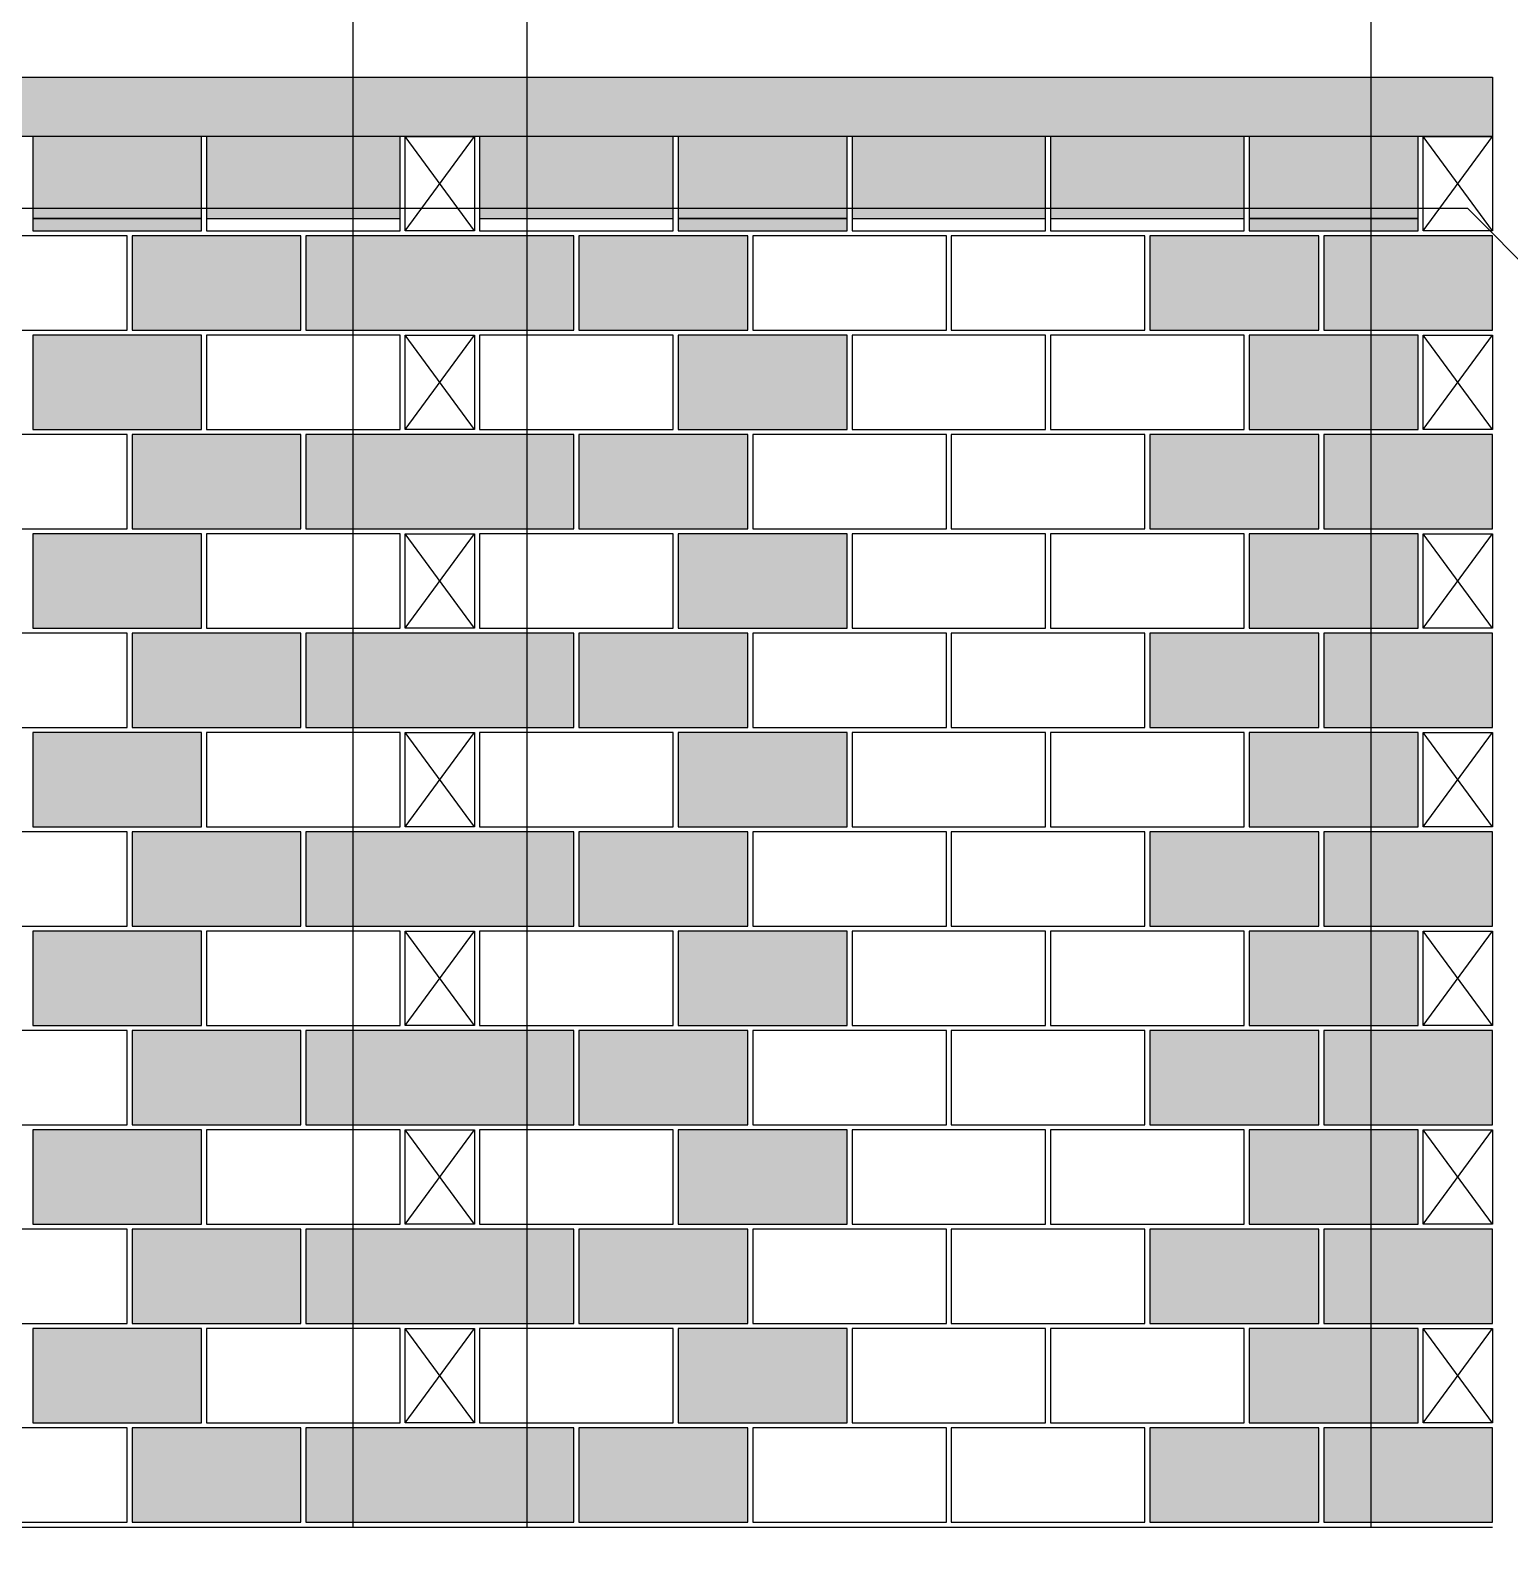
# Model space of a CAD drawing. Extents: x -1.9 to 86, y -1.6 to 60.9.
# Drawn here: x 11.39 to 17.35, y 31.94 to 38.02 of the extents above; entities that cross this region are included whole.
import ezdxf

# ---------------------------------------------------------------- set-up
doc = ezdxf.new("R2010")
doc.units = 0
doc.header["$MEASUREMENT"] = 0
for name, color, linetype in [('PENA_01', 1, 'CONTINUOUS'), ('PENA_02', 2, 'CONTINUOUS'), ('PENA_03', 3, 'CONTINUOUS'), ('PENA_05', 5, 'CONTINUOUS'), ('PENA_09', 254, 'CONTINUOUS'), ('PENA_11', 252, 'CONTINUOUS'), ('PENA_19', 240, 'CONTINUOUS'), ('PENA_21', 100, 'CONTINUOUS')]:
    doc.layers.add(name, color=color, linetype=linetype)

msp = doc.modelspace()

# ---------------------------------------------------------------- linework, layer by layer
at = {"layer": 'PENA_01', "linetype": 'Continuous'}
for p, q in [((11.401106, 37.265889), (12.081106, 37.265889)), ((12.101106, 37.265889), (12.881106, 37.265889)), ((13.201106, 37.265889), (13.981106, 37.265889)), ((14.001106, 37.265889), (14.681106, 37.265889)), ((14.701106, 37.265889), (15.481106, 37.265889)), ((15.501106, 37.265889), (16.281106, 37.265889)), ((16.301106, 37.265889), (16.981106, 37.265889))]:
    msp.add_line(p, q, dxfattribs=at)
at = {"layer": 'PENA_02', "linetype": 'Continuous'}
for p, q in [((12.901106, 37.215889), (12.901106, 37.595889)), ((12.901106, 37.595889), (13.181106, 37.595889)), ((13.181106, 37.595889), (13.181106, 37.215889)), ((17.001106, 37.215889), (17.001106, 37.595889)), ((17.001106, 37.595889), (17.281106, 37.595889)), ((17.281106, 37.595889), (17.281106, 37.215889)), ((13.181106, 37.215889), (12.901106, 37.215889)), ((17.281106, 37.215889), (17.001106, 37.215889)), ((12.901106, 36.415889), (12.901106, 36.795889)), ((12.901106, 36.795889), (13.181106, 36.795889)), ((13.181106, 36.795889), (13.181106, 36.415889)), ((17.001106, 36.415889), (17.001106, 36.795889)), ((17.001106, 36.795889), (17.281106, 36.795889)), ((17.281106, 36.795889), (17.281106, 36.415889)), ((13.181106, 36.415889), (12.901106, 36.415889)), ((17.281106, 36.415889), (17.001106, 36.415889)), ((12.901106, 35.615889), (12.901106, 35.995889)), ((12.901106, 35.995889), (13.181106, 35.995889)), ((13.181106, 35.995889), (13.181106, 35.615889)), ((17.001106, 35.615889), (17.001106, 35.995889)), ((17.001106, 35.995889), (17.281106, 35.995889)), ((17.281106, 35.995889), (17.281106, 35.615889)), ((13.181106, 35.615889), (12.901106, 35.615889)), ((17.281106, 35.615889), (17.001106, 35.615889)), ((12.901106, 34.815889), (12.901106, 35.195889)), ((12.901106, 35.195889), (13.181106, 35.195889)), ((13.181106, 35.195889), (13.181106, 34.815889)), ((17.001106, 34.815889), (17.001106, 35.195889)), ((17.001106, 35.195889), (17.281106, 35.195889)), ((17.281106, 35.195889), (17.281106, 34.815889)), ((13.181106, 34.815889), (12.901106, 34.815889)), ((17.281106, 34.815889), (17.001106, 34.815889)), ((12.901106, 34.015889), (12.901106, 34.395889)), ((12.901106, 34.395889), (13.181106, 34.395889)), ((13.181106, 34.395889), (13.181106, 34.015889)), ((17.001106, 34.015889), (17.001106, 34.395889)), ((17.001106, 34.395889), (17.281106, 34.395889)), ((17.281106, 34.395889), (17.281106, 34.015889)), ((13.181106, 34.015889), (12.901106, 34.015889)), ((17.281106, 34.015889), (17.001106, 34.015889)), ((12.901106, 33.215889), (12.901106, 33.595889)), ((12.901106, 33.595889), (13.181106, 33.595889)), ((13.181106, 33.595889), (13.181106, 33.215889)), ((17.001106, 33.215889), (17.001106, 33.595889)), ((17.001106, 33.595889), (17.281106, 33.595889)), ((17.281106, 33.595889), (17.281106, 33.215889)), ((13.181106, 33.215889), (12.901106, 33.215889)), ((17.281106, 33.215889), (17.001106, 33.215889)), ((12.901106, 32.415889), (12.901106, 32.795889)), ((12.901106, 32.795889), (13.181106, 32.795889)), ((13.181106, 32.795889), (13.181106, 32.415889)), ((17.001106, 32.415889), (17.001106, 32.795889)), ((17.001106, 32.795889), (17.281106, 32.795889)), ((17.281106, 32.795889), (17.281106, 32.415889)), ((13.181106, 32.415889), (12.901106, 32.415889)), ((17.281106, 32.415889), (17.001106, 32.415889)), ((7.301106, 31.995889), (17.281106, 31.995889))]:
    msp.add_line(p, q, dxfattribs=at)
for points in [[(7.301106, 37.595889), (7.301106, 37.835889), (17.281106, 37.835889), (17.281106, 37.595889), (7.301106, 37.595889)], [(11.401106, 37.215889), (12.081106, 37.215889), (12.081106, 37.595889), (11.401106, 37.595889), (11.401106, 37.215889)], [(12.101106, 37.215889), (12.881106, 37.215889), (12.881106, 37.595889), (12.101106, 37.595889), (12.101106, 37.215889)], [(13.201106, 37.215889), (13.981106, 37.215889), (13.981106, 37.595889), (13.201106, 37.595889), (13.201106, 37.215889)], [(14.001106, 37.215889), (14.681106, 37.215889), (14.681106, 37.595889), (14.001106, 37.595889), (14.001106, 37.215889)], [(14.701106, 37.215889), (15.481106, 37.215889), (15.481106, 37.595889), (14.701106, 37.595889), (14.701106, 37.215889)], [(15.501106, 37.215889), (16.281106, 37.215889), (16.281106, 37.595889), (15.501106, 37.595889), (15.501106, 37.215889)], [(16.301106, 37.215889), (16.981106, 37.215889), (16.981106, 37.595889), (16.301106, 37.595889), (16.301106, 37.215889)], [(11.001106, 36.815889), (11.781106, 36.815889), (11.781106, 37.195889), (11.001106, 37.195889), (11.001106, 36.815889)], [(11.801106, 36.815889), (12.481106, 36.815889), (12.481106, 37.195889), (11.801106, 37.195889), (11.801106, 36.815889)], [(12.501106, 36.815889), (13.581106, 36.815889), (13.581106, 37.195889), (12.501106, 37.195889), (12.501106, 36.815889)], [(13.601106, 36.815889), (14.281106, 36.815889), (14.281106, 37.195889), (13.601106, 37.195889), (13.601106, 36.815889)], [(14.301106, 36.815889), (15.081106, 36.815889), (15.081106, 37.195889), (14.301106, 37.195889), (14.301106, 36.815889)], [(15.101106, 36.815889), (15.881106, 36.815889), (15.881106, 37.195889), (15.101106, 37.195889), (15.101106, 36.815889)], [(15.901106, 36.815889), (16.581106, 36.815889), (16.581106, 37.195889), (15.901106, 37.195889), (15.901106, 36.815889)], [(16.601106, 36.815889), (17.281106, 36.815889), (17.281106, 37.195889), (16.601106, 37.195889), (16.601106, 36.815889)], [(11.401106, 36.415889), (12.081106, 36.415889), (12.081106, 36.795889), (11.401106, 36.795889), (11.401106, 36.415889)], [(12.101106, 36.415889), (12.881106, 36.415889), (12.881106, 36.795889), (12.101106, 36.795889), (12.101106, 36.415889)], [(13.201106, 36.415889), (13.981106, 36.415889), (13.981106, 36.795889), (13.201106, 36.795889), (13.201106, 36.415889)], [(14.001106, 36.415889), (14.681106, 36.415889), (14.681106, 36.795889), (14.001106, 36.795889), (14.001106, 36.415889)], [(14.701106, 36.415889), (15.481106, 36.415889), (15.481106, 36.795889), (14.701106, 36.795889), (14.701106, 36.415889)], [(15.501106, 36.415889), (16.281106, 36.415889), (16.281106, 36.795889), (15.501106, 36.795889), (15.501106, 36.415889)], [(16.301106, 36.415889), (16.981106, 36.415889), (16.981106, 36.795889), (16.301106, 36.795889), (16.301106, 36.415889)], [(11.001106, 36.015889), (11.781106, 36.015889), (11.781106, 36.395889), (11.001106, 36.395889), (11.001106, 36.015889)], [(11.801106, 36.015889), (12.481106, 36.015889), (12.481106, 36.395889), (11.801106, 36.395889), (11.801106, 36.015889)], [(12.501106, 36.015889), (13.581106, 36.015889), (13.581106, 36.395889), (12.501106, 36.395889), (12.501106, 36.015889)], [(13.601106, 36.015889), (14.281106, 36.015889), (14.281106, 36.395889), (13.601106, 36.395889), (13.601106, 36.015889)], [(14.301106, 36.015889), (15.081106, 36.015889), (15.081106, 36.395889), (14.301106, 36.395889), (14.301106, 36.015889)], [(15.101106, 36.015889), (15.881106, 36.015889), (15.881106, 36.395889), (15.101106, 36.395889), (15.101106, 36.015889)], [(15.901106, 36.015889), (16.581106, 36.015889), (16.581106, 36.395889), (15.901106, 36.395889), (15.901106, 36.015889)], [(16.601106, 36.015889), (17.281106, 36.015889), (17.281106, 36.395889), (16.601106, 36.395889), (16.601106, 36.015889)], [(11.401106, 35.615889), (12.081106, 35.615889), (12.081106, 35.995889), (11.401106, 35.995889), (11.401106, 35.615889)], [(12.101106, 35.615889), (12.881106, 35.615889), (12.881106, 35.995889), (12.101106, 35.995889), (12.101106, 35.615889)], [(13.201106, 35.615889), (13.981106, 35.615889), (13.981106, 35.995889), (13.201106, 35.995889), (13.201106, 35.615889)], [(14.001106, 35.615889), (14.681106, 35.615889), (14.681106, 35.995889), (14.001106, 35.995889), (14.001106, 35.615889)], [(14.701106, 35.615889), (15.481106, 35.615889), (15.481106, 35.995889), (14.701106, 35.995889), (14.701106, 35.615889)], [(15.501106, 35.615889), (16.281106, 35.615889), (16.281106, 35.995889), (15.501106, 35.995889), (15.501106, 35.615889)], [(16.301106, 35.615889), (16.981106, 35.615889), (16.981106, 35.995889), (16.301106, 35.995889), (16.301106, 35.615889)], [(11.001106, 35.215889), (11.781106, 35.215889), (11.781106, 35.595889), (11.001106, 35.595889), (11.001106, 35.215889)], [(11.801106, 35.215889), (12.481106, 35.215889), (12.481106, 35.595889), (11.801106, 35.595889), (11.801106, 35.215889)], [(12.501106, 35.215889), (13.581106, 35.215889), (13.581106, 35.595889), (12.501106, 35.595889), (12.501106, 35.215889)], [(13.601106, 35.215889), (14.281106, 35.215889), (14.281106, 35.595889), (13.601106, 35.595889), (13.601106, 35.215889)], [(14.301106, 35.215889), (15.081106, 35.215889), (15.081106, 35.595889), (14.301106, 35.595889), (14.301106, 35.215889)], [(15.101106, 35.215889), (15.881106, 35.215889), (15.881106, 35.595889), (15.101106, 35.595889), (15.101106, 35.215889)], [(15.901106, 35.215889), (16.581106, 35.215889), (16.581106, 35.595889), (15.901106, 35.595889), (15.901106, 35.215889)], [(16.601106, 35.215889), (17.281106, 35.215889), (17.281106, 35.595889), (16.601106, 35.595889), (16.601106, 35.215889)], [(11.401106, 34.815889), (12.081106, 34.815889), (12.081106, 35.195889), (11.401106, 35.195889), (11.401106, 34.815889)], [(12.101106, 34.815889), (12.881106, 34.815889), (12.881106, 35.195889), (12.101106, 35.195889), (12.101106, 34.815889)], [(13.201106, 34.815889), (13.981106, 34.815889), (13.981106, 35.195889), (13.201106, 35.195889), (13.201106, 34.815889)], [(14.001106, 34.815889), (14.681106, 34.815889), (14.681106, 35.195889), (14.001106, 35.195889), (14.001106, 34.815889)], [(14.701106, 34.815889), (15.481106, 34.815889), (15.481106, 35.195889), (14.701106, 35.195889), (14.701106, 34.815889)], [(15.501106, 34.815889), (16.281106, 34.815889), (16.281106, 35.195889), (15.501106, 35.195889), (15.501106, 34.815889)], [(16.301106, 34.815889), (16.981106, 34.815889), (16.981106, 35.195889), (16.301106, 35.195889), (16.301106, 34.815889)], [(11.001106, 34.415889), (11.781106, 34.415889), (11.781106, 34.795889), (11.001106, 34.795889), (11.001106, 34.415889)], [(11.801106, 34.415889), (12.481106, 34.415889), (12.481106, 34.795889), (11.801106, 34.795889), (11.801106, 34.415889)], [(12.501106, 34.415889), (13.581106, 34.415889), (13.581106, 34.795889), (12.501106, 34.795889), (12.501106, 34.415889)], [(13.601106, 34.415889), (14.281106, 34.415889), (14.281106, 34.795889), (13.601106, 34.795889), (13.601106, 34.415889)], [(14.301106, 34.415889), (15.081106, 34.415889), (15.081106, 34.795889), (14.301106, 34.795889), (14.301106, 34.415889)], [(15.101106, 34.415889), (15.881106, 34.415889), (15.881106, 34.795889), (15.101106, 34.795889), (15.101106, 34.415889)], [(15.901106, 34.415889), (16.581106, 34.415889), (16.581106, 34.795889), (15.901106, 34.795889), (15.901106, 34.415889)], [(16.601106, 34.415889), (17.281106, 34.415889), (17.281106, 34.795889), (16.601106, 34.795889), (16.601106, 34.415889)], [(11.401106, 34.015889), (12.081106, 34.015889), (12.081106, 34.395889), (11.401106, 34.395889), (11.401106, 34.015889)], [(12.101106, 34.015889), (12.881106, 34.015889), (12.881106, 34.395889), (12.101106, 34.395889), (12.101106, 34.015889)], [(13.201106, 34.015889), (13.981106, 34.015889), (13.981106, 34.395889), (13.201106, 34.395889), (13.201106, 34.015889)], [(14.001106, 34.015889), (14.681106, 34.015889), (14.681106, 34.395889), (14.001106, 34.395889), (14.001106, 34.015889)], [(14.701106, 34.015889), (15.481106, 34.015889), (15.481106, 34.395889), (14.701106, 34.395889), (14.701106, 34.015889)], [(15.501106, 34.015889), (16.281106, 34.015889), (16.281106, 34.395889), (15.501106, 34.395889), (15.501106, 34.015889)], [(16.301106, 34.015889), (16.981106, 34.015889), (16.981106, 34.395889), (16.301106, 34.395889), (16.301106, 34.015889)], [(11.001106, 33.615889), (11.781106, 33.615889), (11.781106, 33.995889), (11.001106, 33.995889), (11.001106, 33.615889)], [(11.801106, 33.615889), (12.481106, 33.615889), (12.481106, 33.995889), (11.801106, 33.995889), (11.801106, 33.615889)], [(12.501106, 33.615889), (13.581106, 33.615889), (13.581106, 33.995889), (12.501106, 33.995889), (12.501106, 33.615889)], [(13.601106, 33.615889), (14.281106, 33.615889), (14.281106, 33.995889), (13.601106, 33.995889), (13.601106, 33.615889)], [(14.301106, 33.615889), (15.081106, 33.615889), (15.081106, 33.995889), (14.301106, 33.995889), (14.301106, 33.615889)], [(15.101106, 33.615889), (15.881106, 33.615889), (15.881106, 33.995889), (15.101106, 33.995889), (15.101106, 33.615889)], [(15.901106, 33.615889), (16.581106, 33.615889), (16.581106, 33.995889), (15.901106, 33.995889), (15.901106, 33.615889)], [(16.601106, 33.615889), (17.281106, 33.615889), (17.281106, 33.995889), (16.601106, 33.995889), (16.601106, 33.615889)], [(11.401106, 33.215889), (12.081106, 33.215889), (12.081106, 33.595889), (11.401106, 33.595889), (11.401106, 33.215889)], [(12.101106, 33.215889), (12.881106, 33.215889), (12.881106, 33.595889), (12.101106, 33.595889), (12.101106, 33.215889)], [(13.201106, 33.215889), (13.981106, 33.215889), (13.981106, 33.595889), (13.201106, 33.595889), (13.201106, 33.215889)], [(14.001106, 33.215889), (14.681106, 33.215889), (14.681106, 33.595889), (14.001106, 33.595889), (14.001106, 33.215889)], [(14.701106, 33.215889), (15.481106, 33.215889), (15.481106, 33.595889), (14.701106, 33.595889), (14.701106, 33.215889)], [(15.501106, 33.215889), (16.281106, 33.215889), (16.281106, 33.595889), (15.501106, 33.595889), (15.501106, 33.215889)], [(16.301106, 33.215889), (16.981106, 33.215889), (16.981106, 33.595889), (16.301106, 33.595889), (16.301106, 33.215889)], [(11.001106, 32.815889), (11.781106, 32.815889), (11.781106, 33.195889), (11.001106, 33.195889), (11.001106, 32.815889)], [(11.801106, 32.815889), (12.481106, 32.815889), (12.481106, 33.195889), (11.801106, 33.195889), (11.801106, 32.815889)], [(12.501106, 32.815889), (13.581106, 32.815889), (13.581106, 33.195889), (12.501106, 33.195889), (12.501106, 32.815889)], [(13.601106, 32.815889), (14.281106, 32.815889), (14.281106, 33.195889), (13.601106, 33.195889), (13.601106, 32.815889)], [(14.301106, 32.815889), (15.081106, 32.815889), (15.081106, 33.195889), (14.301106, 33.195889), (14.301106, 32.815889)], [(15.101106, 32.815889), (15.881106, 32.815889), (15.881106, 33.195889), (15.101106, 33.195889), (15.101106, 32.815889)], [(15.901106, 32.815889), (16.581106, 32.815889), (16.581106, 33.195889), (15.901106, 33.195889), (15.901106, 32.815889)], [(16.601106, 32.815889), (17.281106, 32.815889), (17.281106, 33.195889), (16.601106, 33.195889), (16.601106, 32.815889)], [(11.401106, 32.415889), (12.081106, 32.415889), (12.081106, 32.795889), (11.401106, 32.795889), (11.401106, 32.415889)], [(12.101106, 32.415889), (12.881106, 32.415889), (12.881106, 32.795889), (12.101106, 32.795889), (12.101106, 32.415889)], [(13.201106, 32.415889), (13.981106, 32.415889), (13.981106, 32.795889), (13.201106, 32.795889), (13.201106, 32.415889)], [(14.001106, 32.415889), (14.681106, 32.415889), (14.681106, 32.795889), (14.001106, 32.795889), (14.001106, 32.415889)], [(14.701106, 32.415889), (15.481106, 32.415889), (15.481106, 32.795889), (14.701106, 32.795889), (14.701106, 32.415889)], [(15.501106, 32.415889), (16.281106, 32.415889), (16.281106, 32.795889), (15.501106, 32.795889), (15.501106, 32.415889)], [(16.301106, 32.415889), (16.981106, 32.415889), (16.981106, 32.795889), (16.301106, 32.795889), (16.301106, 32.415889)], [(11.001106, 32.015889), (11.781106, 32.015889), (11.781106, 32.395889), (11.001106, 32.395889), (11.001106, 32.015889)], [(11.801106, 32.015889), (12.481106, 32.015889), (12.481106, 32.395889), (11.801106, 32.395889), (11.801106, 32.015889)], [(12.501106, 32.015889), (13.581106, 32.015889), (13.581106, 32.395889), (12.501106, 32.395889), (12.501106, 32.015889)], [(13.601106, 32.015889), (14.281106, 32.015889), (14.281106, 32.395889), (13.601106, 32.395889), (13.601106, 32.015889)], [(14.301106, 32.015889), (15.081106, 32.015889), (15.081106, 32.395889), (14.301106, 32.395889), (14.301106, 32.015889)], [(15.101106, 32.015889), (15.881106, 32.015889), (15.881106, 32.395889), (15.101106, 32.395889), (15.101106, 32.015889)], [(15.901106, 32.015889), (16.581106, 32.015889), (16.581106, 32.395889), (15.901106, 32.395889), (15.901106, 32.015889)], [(16.601106, 32.015889), (17.281106, 32.015889), (17.281106, 32.395889), (16.601106, 32.395889), (16.601106, 32.015889)]]:
    msp.add_lwpolyline(points, dxfattribs=at)
at = {"layer": 'PENA_03', "linetype": 'Continuous'}
for p, q in [((13.181106, 37.215889), (12.901106, 37.595889)), ((12.901106, 37.215889), (13.181106, 37.595889)), ((17.281106, 37.215889), (17.001106, 37.595889)), ((17.001106, 37.215889), (17.281106, 37.595889)), ((13.181106, 36.415889), (12.901106, 36.795889)), ((12.901106, 36.415889), (13.181106, 36.795889)), ((17.281106, 36.415889), (17.001106, 36.795889)), ((17.001106, 36.415889), (17.281106, 36.795889)), ((13.181106, 35.615889), (12.901106, 35.995889)), ((12.901106, 35.615889), (13.181106, 35.995889)), ((17.281106, 35.615889), (17.001106, 35.995889)), ((17.001106, 35.615889), (17.281106, 35.995889)), ((13.181106, 34.815889), (12.901106, 35.195889)), ((12.901106, 34.815889), (13.181106, 35.195889)), ((17.281106, 34.815889), (17.001106, 35.195889)), ((17.001106, 34.815889), (17.281106, 35.195889)), ((13.181106, 34.015889), (12.901106, 34.395889)), ((12.901106, 34.015889), (13.181106, 34.395889)), ((17.281106, 34.015889), (17.001106, 34.395889)), ((17.001106, 34.015889), (17.281106, 34.395889)), ((13.181106, 33.215889), (12.901106, 33.595889)), ((12.901106, 33.215889), (13.181106, 33.595889)), ((17.281106, 33.215889), (17.001106, 33.595889)), ((17.001106, 33.215889), (17.281106, 33.595889)), ((13.181106, 32.415889), (12.901106, 32.795889)), ((12.901106, 32.415889), (13.181106, 32.795889)), ((17.281106, 32.415889), (17.001106, 32.795889)), ((17.001106, 32.415889), (17.281106, 32.795889))]:
    msp.add_line(p, q, dxfattribs=at)
at = {"layer": 'PENA_05', "linetype": 'Continuous'}
for p, q in [((17.181106, 37.305889), (7.369447, 37.305889)), ((17.463949, 37.023046), (17.181106, 37.305889))]:
    msp.add_line(p, q, dxfattribs=at)
for points in [[(12.691106, 38.635889), (12.691106, 31.995889)], [(13.391106, 38.635889), (13.391106, 31.995889)], [(16.791106, 38.635889), (16.791106, 31.995889)]]:
    msp.add_lwpolyline(points, dxfattribs=at)
at = {"layer": 'PENA_09', "linetype": 'Continuous'}
for points in [[(11.401106, 37.265889), (12.081106, 37.265889), (12.081106, 37.595889), (11.401106, 37.595889), (11.401106, 37.265889)], [(12.101106, 37.265889), (12.881106, 37.265889), (12.881106, 37.595889), (12.101106, 37.595889), (12.101106, 37.265889)], [(13.201106, 37.265889), (13.981106, 37.265889), (13.981106, 37.595889), (13.201106, 37.595889), (13.201106, 37.265889)], [(14.001106, 37.265889), (14.681106, 37.265889), (14.681106, 37.595889), (14.001106, 37.595889), (14.001106, 37.265889)], [(14.701106, 37.265889), (15.481106, 37.265889), (15.481106, 37.595889), (14.701106, 37.595889), (14.701106, 37.265889)], [(15.501106, 37.265889), (16.281106, 37.265889), (16.281106, 37.595889), (15.501106, 37.595889), (15.501106, 37.265889)], [(16.301106, 37.265889), (16.981106, 37.265889), (16.981106, 37.595889), (16.301106, 37.595889), (16.301106, 37.265889)]]:
    msp.add_lwpolyline(points, dxfattribs=at)
for points in [[(11.401106, 37.265889), (12.081106, 37.265889), (12.081106, 37.595889)], [(11.401106, 37.265889), (12.081106, 37.595889), (11.401106, 37.595889)], [(11.401106, 37.265889), (11.401106, 37.595889), (11.401106, 37.265889)], [(12.101106, 37.265889), (12.881106, 37.265889), (12.881106, 37.595889)], [(12.101106, 37.265889), (12.881106, 37.595889), (12.101106, 37.595889)], [(12.101106, 37.265889), (12.101106, 37.595889), (12.101106, 37.265889)], [(13.201106, 37.265889), (13.981106, 37.265889), (13.981106, 37.595889)], [(13.201106, 37.265889), (13.981106, 37.595889), (13.201106, 37.595889)], [(13.201106, 37.265889), (13.201106, 37.595889), (13.201106, 37.265889)], [(14.001106, 37.265889), (14.681106, 37.265889), (14.681106, 37.595889)], [(14.001106, 37.265889), (14.681106, 37.595889), (14.001106, 37.595889)], [(14.001106, 37.265889), (14.001106, 37.595889), (14.001106, 37.265889)], [(14.701106, 37.265889), (15.481106, 37.265889), (15.481106, 37.595889)], [(14.701106, 37.265889), (15.481106, 37.595889), (14.701106, 37.595889)], [(14.701106, 37.265889), (14.701106, 37.595889), (14.701106, 37.265889)], [(15.501106, 37.265889), (16.281106, 37.265889), (16.281106, 37.595889)], [(15.501106, 37.265889), (16.281106, 37.595889), (15.501106, 37.595889)], [(15.501106, 37.265889), (15.501106, 37.595889), (15.501106, 37.265889)], [(16.301106, 37.265889), (16.981106, 37.265889), (16.981106, 37.595889)], [(16.301106, 37.265889), (16.981106, 37.595889), (16.301106, 37.595889)], [(16.301106, 37.265889), (16.301106, 37.595889), (16.301106, 37.265889)]]:
    msp.add_solid(points, dxfattribs=at)
at = {"layer": 'PENA_11', "linetype": 'Continuous'}
for points in [[(7.301106, 37.595889), (7.301106, 37.835889), (17.281106, 37.835889)], [(7.301106, 37.595889), (17.281106, 37.835889), (17.281106, 37.595889)], [(7.301106, 37.595889), (17.281106, 37.595889), (7.301106, 37.595889)]]:
    msp.add_solid(points, dxfattribs=at)
at = {"layer": 'PENA_19', "linetype": 'Continuous'}
for points in [[(12.501106, 36.815889), (13.581106, 36.815889), (13.581106, 37.195889), (12.501106, 37.195889), (12.501106, 36.815889)], [(12.501106, 36.015889), (13.581106, 36.015889), (13.581106, 36.395889), (12.501106, 36.395889), (12.501106, 36.015889)], [(12.501106, 35.215889), (13.581106, 35.215889), (13.581106, 35.595889), (12.501106, 35.595889), (12.501106, 35.215889)], [(12.501106, 34.415889), (13.581106, 34.415889), (13.581106, 34.795889), (12.501106, 34.795889), (12.501106, 34.415889)], [(12.501106, 33.615889), (13.581106, 33.615889), (13.581106, 33.995889), (12.501106, 33.995889), (12.501106, 33.615889)], [(12.501106, 32.815889), (13.581106, 32.815889), (13.581106, 33.195889), (12.501106, 33.195889), (12.501106, 32.815889)], [(12.501106, 32.015889), (13.581106, 32.015889), (13.581106, 32.395889), (12.501106, 32.395889), (12.501106, 32.015889)]]:
    msp.add_lwpolyline(points, dxfattribs=at)
for points in [[(12.501106, 36.815889), (13.581106, 36.815889), (13.581106, 37.195889)], [(12.501106, 36.815889), (13.581106, 37.195889), (12.501106, 37.195889)], [(12.501106, 36.815889), (12.501106, 37.195889), (12.501106, 36.815889)], [(12.501106, 36.015889), (13.581106, 36.015889), (13.581106, 36.395889)], [(12.501106, 36.015889), (13.581106, 36.395889), (12.501106, 36.395889)], [(12.501106, 36.015889), (12.501106, 36.395889), (12.501106, 36.015889)], [(12.501106, 35.215889), (13.581106, 35.215889), (13.581106, 35.595889)], [(12.501106, 35.215889), (13.581106, 35.595889), (12.501106, 35.595889)], [(12.501106, 35.215889), (12.501106, 35.595889), (12.501106, 35.215889)], [(12.501106, 34.415889), (13.581106, 34.415889), (13.581106, 34.795889)], [(12.501106, 34.415889), (13.581106, 34.795889), (12.501106, 34.795889)], [(12.501106, 34.415889), (12.501106, 34.795889), (12.501106, 34.415889)], [(12.501106, 33.615889), (13.581106, 33.615889), (13.581106, 33.995889)], [(12.501106, 33.615889), (13.581106, 33.995889), (12.501106, 33.995889)], [(12.501106, 33.615889), (12.501106, 33.995889), (12.501106, 33.615889)], [(12.501106, 32.815889), (13.581106, 32.815889), (13.581106, 33.195889)], [(12.501106, 32.815889), (13.581106, 33.195889), (12.501106, 33.195889)], [(12.501106, 32.815889), (12.501106, 33.195889), (12.501106, 32.815889)], [(12.501106, 32.015889), (13.581106, 32.015889), (13.581106, 32.395889)], [(12.501106, 32.015889), (13.581106, 32.395889), (12.501106, 32.395889)], [(12.501106, 32.015889), (12.501106, 32.395889), (12.501106, 32.015889)]]:
    msp.add_solid(points, dxfattribs=at)
at = {"layer": 'PENA_21', "linetype": 'Continuous'}
for points in [[(11.401106, 37.215889), (12.081106, 37.215889), (12.081106, 37.265889), (11.401106, 37.265889), (11.401106, 37.215889)], [(14.001106, 37.215889), (14.681106, 37.215889), (14.681106, 37.265889), (14.001106, 37.265889), (14.001106, 37.215889)], [(16.301106, 37.215889), (16.981106, 37.215889), (16.981106, 37.265889), (16.301106, 37.265889), (16.301106, 37.215889)], [(11.801106, 36.815889), (12.481106, 36.815889), (12.481106, 37.195889), (11.801106, 37.195889), (11.801106, 36.815889)], [(13.601106, 36.815889), (14.281106, 36.815889), (14.281106, 37.195889), (13.601106, 37.195889), (13.601106, 36.815889)], [(15.901106, 36.815889), (16.581106, 36.815889), (16.581106, 37.195889), (15.901106, 37.195889), (15.901106, 36.815889)], [(16.601106, 36.815889), (17.281106, 36.815889), (17.281106, 37.195889), (16.601106, 37.195889), (16.601106, 36.815889)], [(11.401106, 36.415889), (12.081106, 36.415889), (12.081106, 36.795889), (11.401106, 36.795889), (11.401106, 36.415889)], [(14.001106, 36.415889), (14.681106, 36.415889), (14.681106, 36.795889), (14.001106, 36.795889), (14.001106, 36.415889)], [(16.301106, 36.415889), (16.981106, 36.415889), (16.981106, 36.795889), (16.301106, 36.795889), (16.301106, 36.415889)], [(11.801106, 36.015889), (12.481106, 36.015889), (12.481106, 36.395889), (11.801106, 36.395889), (11.801106, 36.015889)], [(13.601106, 36.015889), (14.281106, 36.015889), (14.281106, 36.395889), (13.601106, 36.395889), (13.601106, 36.015889)], [(15.901106, 36.015889), (16.581106, 36.015889), (16.581106, 36.395889), (15.901106, 36.395889), (15.901106, 36.015889)], [(16.601106, 36.015889), (17.281106, 36.015889), (17.281106, 36.395889), (16.601106, 36.395889), (16.601106, 36.015889)], [(11.401106, 35.615889), (12.081106, 35.615889), (12.081106, 35.995889), (11.401106, 35.995889), (11.401106, 35.615889)], [(14.001106, 35.615889), (14.681106, 35.615889), (14.681106, 35.995889), (14.001106, 35.995889), (14.001106, 35.615889)], [(16.301106, 35.615889), (16.981106, 35.615889), (16.981106, 35.995889), (16.301106, 35.995889), (16.301106, 35.615889)], [(11.801106, 35.215889), (12.481106, 35.215889), (12.481106, 35.595889), (11.801106, 35.595889), (11.801106, 35.215889)], [(13.601106, 35.215889), (14.281106, 35.215889), (14.281106, 35.595889), (13.601106, 35.595889), (13.601106, 35.215889)], [(15.901106, 35.215889), (16.581106, 35.215889), (16.581106, 35.595889), (15.901106, 35.595889), (15.901106, 35.215889)], [(16.601106, 35.215889), (17.281106, 35.215889), (17.281106, 35.595889), (16.601106, 35.595889), (16.601106, 35.215889)], [(11.401106, 34.815889), (12.081106, 34.815889), (12.081106, 35.195889), (11.401106, 35.195889), (11.401106, 34.815889)], [(14.001106, 34.815889), (14.681106, 34.815889), (14.681106, 35.195889), (14.001106, 35.195889), (14.001106, 34.815889)], [(16.301106, 34.815889), (16.981106, 34.815889), (16.981106, 35.195889), (16.301106, 35.195889), (16.301106, 34.815889)], [(11.801106, 34.415889), (12.481106, 34.415889), (12.481106, 34.795889), (11.801106, 34.795889), (11.801106, 34.415889)], [(13.601106, 34.415889), (14.281106, 34.415889), (14.281106, 34.795889), (13.601106, 34.795889), (13.601106, 34.415889)], [(15.901106, 34.415889), (16.581106, 34.415889), (16.581106, 34.795889), (15.901106, 34.795889), (15.901106, 34.415889)], [(16.601106, 34.415889), (17.281106, 34.415889), (17.281106, 34.795889), (16.601106, 34.795889), (16.601106, 34.415889)], [(11.401106, 34.015889), (12.081106, 34.015889), (12.081106, 34.395889), (11.401106, 34.395889), (11.401106, 34.015889)], [(14.001106, 34.015889), (14.681106, 34.015889), (14.681106, 34.395889), (14.001106, 34.395889), (14.001106, 34.015889)], [(16.301106, 34.015889), (16.981106, 34.015889), (16.981106, 34.395889), (16.301106, 34.395889), (16.301106, 34.015889)], [(11.801106, 33.615889), (12.481106, 33.615889), (12.481106, 33.995889), (11.801106, 33.995889), (11.801106, 33.615889)], [(13.601106, 33.615889), (14.281106, 33.615889), (14.281106, 33.995889), (13.601106, 33.995889), (13.601106, 33.615889)], [(15.901106, 33.615889), (16.581106, 33.615889), (16.581106, 33.995889), (15.901106, 33.995889), (15.901106, 33.615889)], [(16.601106, 33.615889), (17.281106, 33.615889), (17.281106, 33.995889), (16.601106, 33.995889), (16.601106, 33.615889)], [(11.401106, 33.215889), (12.081106, 33.215889), (12.081106, 33.595889), (11.401106, 33.595889), (11.401106, 33.215889)], [(14.001106, 33.215889), (14.681106, 33.215889), (14.681106, 33.595889), (14.001106, 33.595889), (14.001106, 33.215889)], [(16.301106, 33.215889), (16.981106, 33.215889), (16.981106, 33.595889), (16.301106, 33.595889), (16.301106, 33.215889)], [(11.801106, 32.815889), (12.481106, 32.815889), (12.481106, 33.195889), (11.801106, 33.195889), (11.801106, 32.815889)], [(13.601106, 32.815889), (14.281106, 32.815889), (14.281106, 33.195889), (13.601106, 33.195889), (13.601106, 32.815889)], [(15.901106, 32.815889), (16.581106, 32.815889), (16.581106, 33.195889), (15.901106, 33.195889), (15.901106, 32.815889)], [(16.601106, 32.815889), (17.281106, 32.815889), (17.281106, 33.195889), (16.601106, 33.195889), (16.601106, 32.815889)], [(11.401106, 32.415889), (12.081106, 32.415889), (12.081106, 32.795889), (11.401106, 32.795889), (11.401106, 32.415889)], [(14.001106, 32.415889), (14.681106, 32.415889), (14.681106, 32.795889), (14.001106, 32.795889), (14.001106, 32.415889)], [(16.301106, 32.415889), (16.981106, 32.415889), (16.981106, 32.795889), (16.301106, 32.795889), (16.301106, 32.415889)], [(11.801106, 32.015889), (12.481106, 32.015889), (12.481106, 32.395889), (11.801106, 32.395889), (11.801106, 32.015889)], [(13.601106, 32.015889), (14.281106, 32.015889), (14.281106, 32.395889), (13.601106, 32.395889), (13.601106, 32.015889)], [(15.901106, 32.015889), (16.581106, 32.015889), (16.581106, 32.395889), (15.901106, 32.395889), (15.901106, 32.015889)], [(16.601106, 32.015889), (17.281106, 32.015889), (17.281106, 32.395889), (16.601106, 32.395889), (16.601106, 32.015889)]]:
    msp.add_lwpolyline(points, dxfattribs=at)
for points in [[(11.401106, 37.215889), (12.081106, 37.215889), (12.081106, 37.265889)], [(11.401106, 37.215889), (12.081106, 37.265889), (11.401106, 37.265889)], [(11.401106, 37.215889), (11.401106, 37.265889), (11.401106, 37.215889)], [(14.001106, 37.215889), (14.681106, 37.215889), (14.681106, 37.265889)], [(14.001106, 37.215889), (14.681106, 37.265889), (14.001106, 37.265889)], [(14.001106, 37.215889), (14.001106, 37.265889), (14.001106, 37.215889)], [(16.301106, 37.215889), (16.981106, 37.215889), (16.981106, 37.265889)], [(16.301106, 37.215889), (16.981106, 37.265889), (16.301106, 37.265889)], [(16.301106, 37.215889), (16.301106, 37.265889), (16.301106, 37.215889)], [(11.801106, 36.815889), (12.481106, 36.815889), (12.481106, 37.195889)], [(11.801106, 36.815889), (12.481106, 37.195889), (11.801106, 37.195889)], [(11.801106, 36.815889), (11.801106, 37.195889), (11.801106, 36.815889)], [(13.601106, 36.815889), (14.281106, 36.815889), (14.281106, 37.195889)], [(13.601106, 36.815889), (14.281106, 37.195889), (13.601106, 37.195889)], [(13.601106, 36.815889), (13.601106, 37.195889), (13.601106, 36.815889)], [(15.901106, 36.815889), (16.581106, 36.815889), (16.581106, 37.195889)], [(15.901106, 36.815889), (16.581106, 37.195889), (15.901106, 37.195889)], [(15.901106, 36.815889), (15.901106, 37.195889), (15.901106, 36.815889)], [(16.601106, 36.815889), (17.281106, 36.815889), (17.281106, 37.195889)], [(16.601106, 36.815889), (17.281106, 37.195889), (16.601106, 37.195889)], [(16.601106, 36.815889), (16.601106, 37.195889), (16.601106, 36.815889)], [(11.401106, 36.415889), (12.081106, 36.415889), (12.081106, 36.795889)], [(11.401106, 36.415889), (12.081106, 36.795889), (11.401106, 36.795889)], [(11.401106, 36.415889), (11.401106, 36.795889), (11.401106, 36.415889)], [(14.001106, 36.415889), (14.681106, 36.415889), (14.681106, 36.795889)], [(14.001106, 36.415889), (14.681106, 36.795889), (14.001106, 36.795889)], [(14.001106, 36.415889), (14.001106, 36.795889), (14.001106, 36.415889)], [(16.301106, 36.415889), (16.981106, 36.415889), (16.981106, 36.795889)], [(16.301106, 36.415889), (16.981106, 36.795889), (16.301106, 36.795889)], [(16.301106, 36.415889), (16.301106, 36.795889), (16.301106, 36.415889)], [(11.801106, 36.015889), (12.481106, 36.015889), (12.481106, 36.395889)], [(11.801106, 36.015889), (12.481106, 36.395889), (11.801106, 36.395889)], [(11.801106, 36.015889), (11.801106, 36.395889), (11.801106, 36.015889)], [(13.601106, 36.015889), (14.281106, 36.015889), (14.281106, 36.395889)], [(13.601106, 36.015889), (14.281106, 36.395889), (13.601106, 36.395889)], [(13.601106, 36.015889), (13.601106, 36.395889), (13.601106, 36.015889)], [(15.901106, 36.015889), (16.581106, 36.015889), (16.581106, 36.395889)], [(15.901106, 36.015889), (16.581106, 36.395889), (15.901106, 36.395889)], [(15.901106, 36.015889), (15.901106, 36.395889), (15.901106, 36.015889)], [(16.601106, 36.015889), (17.281106, 36.015889), (17.281106, 36.395889)], [(16.601106, 36.015889), (17.281106, 36.395889), (16.601106, 36.395889)], [(16.601106, 36.015889), (16.601106, 36.395889), (16.601106, 36.015889)], [(11.401106, 35.615889), (12.081106, 35.615889), (12.081106, 35.995889)], [(11.401106, 35.615889), (12.081106, 35.995889), (11.401106, 35.995889)], [(11.401106, 35.615889), (11.401106, 35.995889), (11.401106, 35.615889)], [(14.001106, 35.615889), (14.681106, 35.615889), (14.681106, 35.995889)], [(14.001106, 35.615889), (14.681106, 35.995889), (14.001106, 35.995889)], [(14.001106, 35.615889), (14.001106, 35.995889), (14.001106, 35.615889)], [(16.301106, 35.615889), (16.981106, 35.615889), (16.981106, 35.995889)], [(16.301106, 35.615889), (16.981106, 35.995889), (16.301106, 35.995889)], [(16.301106, 35.615889), (16.301106, 35.995889), (16.301106, 35.615889)], [(11.801106, 35.215889), (12.481106, 35.215889), (12.481106, 35.595889)], [(11.801106, 35.215889), (12.481106, 35.595889), (11.801106, 35.595889)], [(11.801106, 35.215889), (11.801106, 35.595889), (11.801106, 35.215889)], [(13.601106, 35.215889), (14.281106, 35.215889), (14.281106, 35.595889)], [(13.601106, 35.215889), (14.281106, 35.595889), (13.601106, 35.595889)], [(13.601106, 35.215889), (13.601106, 35.595889), (13.601106, 35.215889)], [(15.901106, 35.215889), (16.581106, 35.215889), (16.581106, 35.595889)], [(15.901106, 35.215889), (16.581106, 35.595889), (15.901106, 35.595889)], [(15.901106, 35.215889), (15.901106, 35.595889), (15.901106, 35.215889)], [(16.601106, 35.215889), (17.281106, 35.215889), (17.281106, 35.595889)], [(16.601106, 35.215889), (17.281106, 35.595889), (16.601106, 35.595889)], [(16.601106, 35.215889), (16.601106, 35.595889), (16.601106, 35.215889)], [(11.401106, 34.815889), (12.081106, 34.815889), (12.081106, 35.195889)], [(11.401106, 34.815889), (12.081106, 35.195889), (11.401106, 35.195889)], [(11.401106, 34.815889), (11.401106, 35.195889), (11.401106, 34.815889)], [(14.001106, 34.815889), (14.681106, 34.815889), (14.681106, 35.195889)], [(14.001106, 34.815889), (14.681106, 35.195889), (14.001106, 35.195889)], [(14.001106, 34.815889), (14.001106, 35.195889), (14.001106, 34.815889)], [(16.301106, 34.815889), (16.981106, 34.815889), (16.981106, 35.195889)], [(16.301106, 34.815889), (16.981106, 35.195889), (16.301106, 35.195889)], [(16.301106, 34.815889), (16.301106, 35.195889), (16.301106, 34.815889)], [(11.801106, 34.415889), (12.481106, 34.415889), (12.481106, 34.795889)], [(11.801106, 34.415889), (12.481106, 34.795889), (11.801106, 34.795889)], [(11.801106, 34.415889), (11.801106, 34.795889), (11.801106, 34.415889)], [(13.601106, 34.415889), (14.281106, 34.415889), (14.281106, 34.795889)], [(13.601106, 34.415889), (14.281106, 34.795889), (13.601106, 34.795889)], [(13.601106, 34.415889), (13.601106, 34.795889), (13.601106, 34.415889)], [(15.901106, 34.415889), (16.581106, 34.415889), (16.581106, 34.795889)], [(15.901106, 34.415889), (16.581106, 34.795889), (15.901106, 34.795889)], [(15.901106, 34.415889), (15.901106, 34.795889), (15.901106, 34.415889)], [(16.601106, 34.415889), (17.281106, 34.415889), (17.281106, 34.795889)], [(16.601106, 34.415889), (17.281106, 34.795889), (16.601106, 34.795889)], [(16.601106, 34.415889), (16.601106, 34.795889), (16.601106, 34.415889)], [(11.401106, 34.015889), (12.081106, 34.015889), (12.081106, 34.395889)], [(11.401106, 34.015889), (12.081106, 34.395889), (11.401106, 34.395889)], [(11.401106, 34.015889), (11.401106, 34.395889), (11.401106, 34.015889)], [(14.001106, 34.015889), (14.681106, 34.015889), (14.681106, 34.395889)], [(14.001106, 34.015889), (14.681106, 34.395889), (14.001106, 34.395889)], [(14.001106, 34.015889), (14.001106, 34.395889), (14.001106, 34.015889)], [(16.301106, 34.015889), (16.981106, 34.015889), (16.981106, 34.395889)], [(16.301106, 34.015889), (16.981106, 34.395889), (16.301106, 34.395889)], [(16.301106, 34.015889), (16.301106, 34.395889), (16.301106, 34.015889)], [(11.801106, 33.615889), (12.481106, 33.615889), (12.481106, 33.995889)], [(11.801106, 33.615889), (12.481106, 33.995889), (11.801106, 33.995889)], [(11.801106, 33.615889), (11.801106, 33.995889), (11.801106, 33.615889)], [(13.601106, 33.615889), (14.281106, 33.615889), (14.281106, 33.995889)], [(13.601106, 33.615889), (14.281106, 33.995889), (13.601106, 33.995889)], [(13.601106, 33.615889), (13.601106, 33.995889), (13.601106, 33.615889)], [(15.901106, 33.615889), (16.581106, 33.615889), (16.581106, 33.995889)], [(15.901106, 33.615889), (16.581106, 33.995889), (15.901106, 33.995889)], [(15.901106, 33.615889), (15.901106, 33.995889), (15.901106, 33.615889)], [(16.601106, 33.615889), (17.281106, 33.615889), (17.281106, 33.995889)], [(16.601106, 33.615889), (17.281106, 33.995889), (16.601106, 33.995889)], [(16.601106, 33.615889), (16.601106, 33.995889), (16.601106, 33.615889)], [(11.401106, 33.215889), (12.081106, 33.215889), (12.081106, 33.595889)], [(11.401106, 33.215889), (12.081106, 33.595889), (11.401106, 33.595889)], [(11.401106, 33.215889), (11.401106, 33.595889), (11.401106, 33.215889)], [(14.001106, 33.215889), (14.681106, 33.215889), (14.681106, 33.595889)], [(14.001106, 33.215889), (14.681106, 33.595889), (14.001106, 33.595889)], [(14.001106, 33.215889), (14.001106, 33.595889), (14.001106, 33.215889)], [(16.301106, 33.215889), (16.981106, 33.215889), (16.981106, 33.595889)], [(16.301106, 33.215889), (16.981106, 33.595889), (16.301106, 33.595889)], [(16.301106, 33.215889), (16.301106, 33.595889), (16.301106, 33.215889)], [(11.801106, 32.815889), (12.481106, 32.815889), (12.481106, 33.195889)], [(11.801106, 32.815889), (12.481106, 33.195889), (11.801106, 33.195889)], [(11.801106, 32.815889), (11.801106, 33.195889), (11.801106, 32.815889)], [(13.601106, 32.815889), (14.281106, 32.815889), (14.281106, 33.195889)], [(13.601106, 32.815889), (14.281106, 33.195889), (13.601106, 33.195889)], [(13.601106, 32.815889), (13.601106, 33.195889), (13.601106, 32.815889)], [(15.901106, 32.815889), (16.581106, 32.815889), (16.581106, 33.195889)], [(15.901106, 32.815889), (16.581106, 33.195889), (15.901106, 33.195889)], [(15.901106, 32.815889), (15.901106, 33.195889), (15.901106, 32.815889)], [(16.601106, 32.815889), (17.281106, 32.815889), (17.281106, 33.195889)], [(16.601106, 32.815889), (17.281106, 33.195889), (16.601106, 33.195889)], [(16.601106, 32.815889), (16.601106, 33.195889), (16.601106, 32.815889)], [(11.401106, 32.415889), (12.081106, 32.415889), (12.081106, 32.795889)], [(11.401106, 32.415889), (12.081106, 32.795889), (11.401106, 32.795889)], [(11.401106, 32.415889), (11.401106, 32.795889), (11.401106, 32.415889)], [(14.001106, 32.415889), (14.681106, 32.415889), (14.681106, 32.795889)], [(14.001106, 32.415889), (14.681106, 32.795889), (14.001106, 32.795889)], [(14.001106, 32.415889), (14.001106, 32.795889), (14.001106, 32.415889)], [(16.301106, 32.415889), (16.981106, 32.415889), (16.981106, 32.795889)], [(16.301106, 32.415889), (16.981106, 32.795889), (16.301106, 32.795889)], [(16.301106, 32.415889), (16.301106, 32.795889), (16.301106, 32.415889)], [(11.801106, 32.015889), (12.481106, 32.015889), (12.481106, 32.395889)], [(11.801106, 32.015889), (12.481106, 32.395889), (11.801106, 32.395889)], [(11.801106, 32.015889), (11.801106, 32.395889), (11.801106, 32.015889)], [(13.601106, 32.015889), (14.281106, 32.015889), (14.281106, 32.395889)], [(13.601106, 32.015889), (14.281106, 32.395889), (13.601106, 32.395889)], [(13.601106, 32.015889), (13.601106, 32.395889), (13.601106, 32.015889)], [(15.901106, 32.015889), (16.581106, 32.015889), (16.581106, 32.395889)], [(15.901106, 32.015889), (16.581106, 32.395889), (15.901106, 32.395889)], [(15.901106, 32.015889), (15.901106, 32.395889), (15.901106, 32.015889)], [(16.601106, 32.015889), (17.281106, 32.015889), (17.281106, 32.395889)], [(16.601106, 32.015889), (17.281106, 32.395889), (16.601106, 32.395889)], [(16.601106, 32.015889), (16.601106, 32.395889), (16.601106, 32.015889)]]:
    msp.add_solid(points, dxfattribs=at)

doc.saveas('drawing.dxf')
